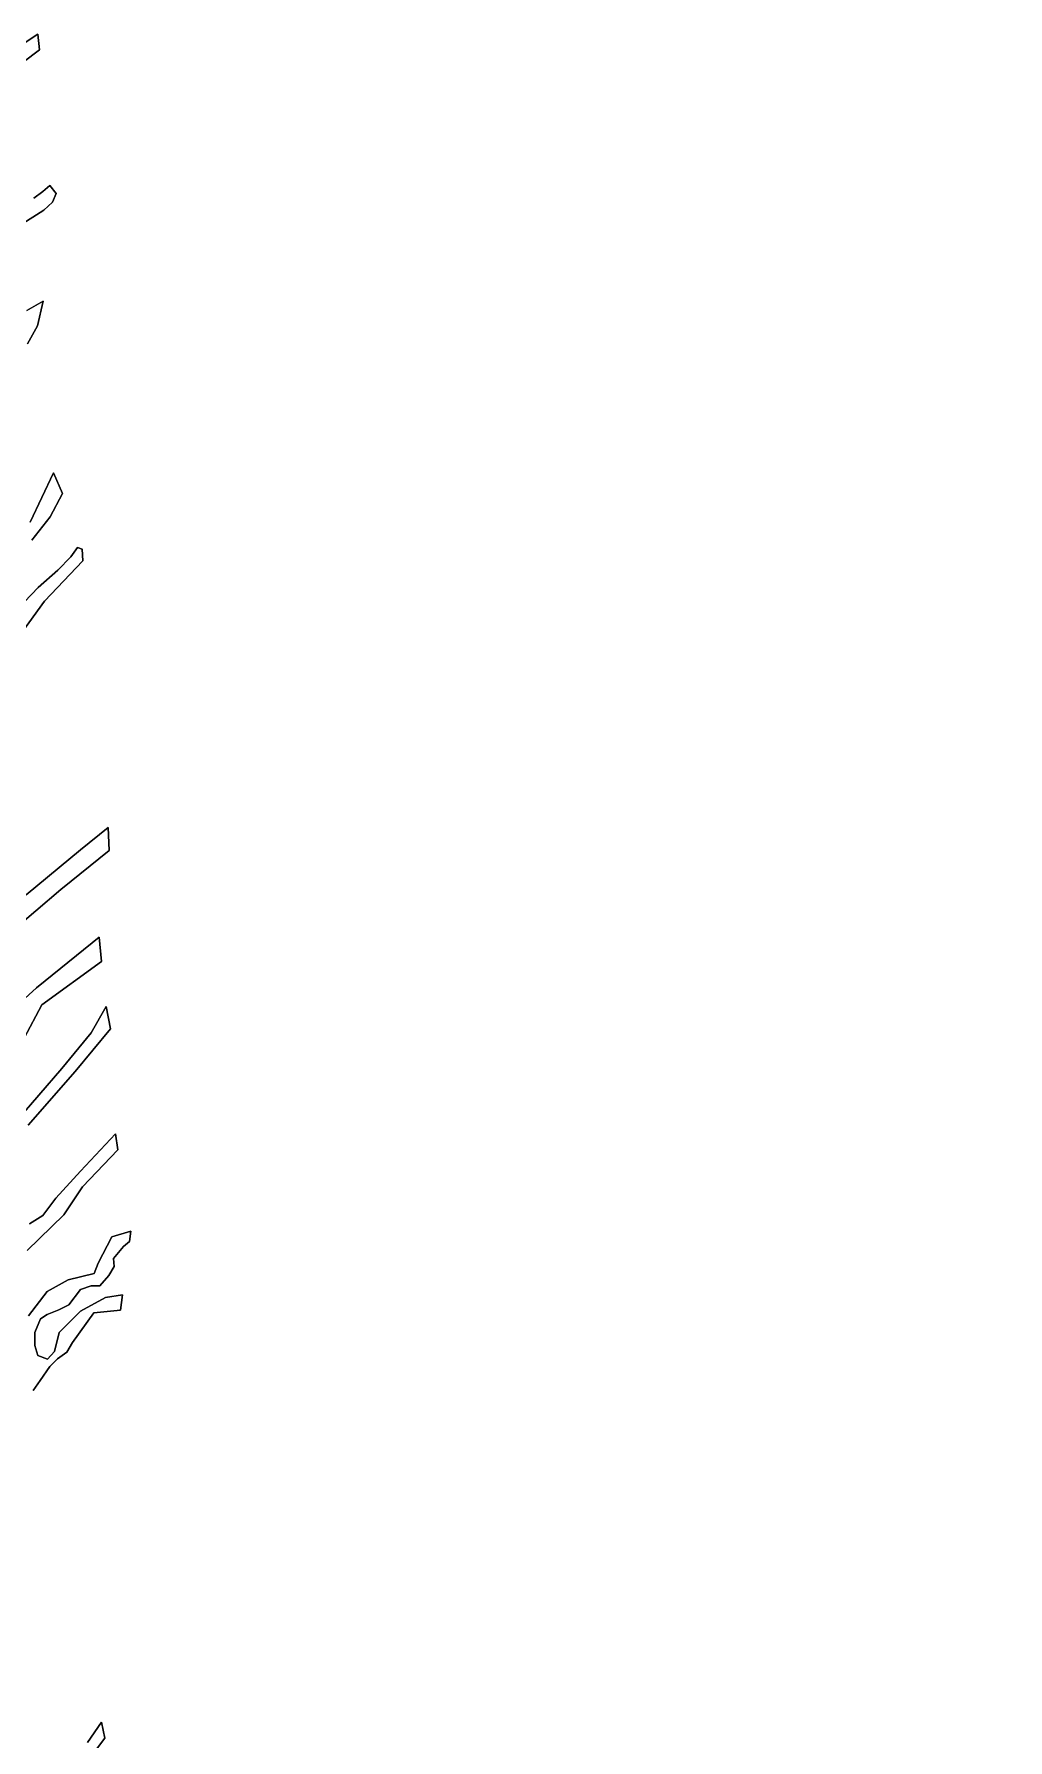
# Model space of a CAD drawing. Header units: inches. Extents: x 288635 to 1232953, y 676945 to 1655780.
# Drawn here: x 534364 to 551611, y 1500510 to 1530706 of the extents above; entities that cross this region are included whole.
import ezdxf

# ---------------------------------------------------------------- set-up
doc = ezdxf.new("R2010")
doc.units = ezdxf.units.IN
doc.header["$MEASUREMENT"] = 0
doc.layers.add('Images', color=7, linetype='Continuous')
picture_1 = doc.add_image_def('image3.jpg', size_in_pixel=(2620, 3729))

msp = doc.modelspace()

# ---------------------------------------------------------------- linework, layer by layer
at = {"color": 1}
for points in [[(534172.7384, 1530211.0237), (534458.1182, 1530427.9291), (534429.5319, 1530705.625), (534028.6751, 1530438.1116)], [(534028.6751, 1530438.1116), (534429.5319, 1530705.625), (534458.1182, 1530427.9291), (534172.7384, 1530211.0237)], [(534098.8402, 1527314.0485), (534538.0494, 1527589.2157), (534690.3875, 1527729.118), (534754.0873, 1527882.6407), (534642.956, 1528024.719), (534515.9558, 1527918.0387), (534362.0187, 1527800.4227)], [(534362.0187, 1527800.4227), (534515.9558, 1527918.0387), (534642.956, 1528024.719), (534754.0873, 1527882.6407), (534690.3875, 1527729.118), (534538.0494, 1527589.2157), (534098.8402, 1527314.0485)], [(534246.7152, 1525225.6334), (534424.6593, 1525541.7439), (534526.8452, 1525980.4006), (534236.0636, 1525813.3273)], [(534236.0636, 1525813.3273), (534526.8452, 1525980.4006), (534424.6593, 1525541.7439), (534246.7152, 1525225.6334)], [(534322.1897, 1521748.3968), (534649.3628, 1522161.6681), (534864.2892, 1522573.4094), (534708.7139, 1522941.7102), (534293.259, 1522064.0324)], [(534293.259, 1522064.0324), (534708.7139, 1522941.7102), (534864.2892, 1522573.4094), (534649.3628, 1522161.6681), (534322.1897, 1521748.3968)], [(533913.5933, 1519791.5406), (534548.5946, 1520664.6674), (535229.9967, 1521380.1396), (535217.9426, 1521586.1518), (535135.3625, 1521616.5789), (535014.7422, 1521450.6849), (534786.1418, 1521217.8511), (534434.7744, 1520908.8171), (534193.4739, 1520654.8166)], [(534193.4739, 1520654.8166), (534434.7744, 1520908.8171), (534786.1418, 1521217.8511), (535014.7422, 1521450.6849), (535135.3625, 1521616.5789), (535217.9426, 1521586.1518), (535229.9967, 1521380.1396), (534548.5946, 1520664.6674), (533913.5933, 1519791.5406)], [(533501.3751, 1514431.8209), (534834.8777, 1515561.594), (535695.5952, 1516253.1492), (535675.4041, 1516663.7029), (535186.7743, 1516265.3871), (534223.689, 1515468.9897)], [(534223.689, 1515468.9897), (535186.7743, 1516265.3871), (535675.4041, 1516663.7029), (535695.5952, 1516253.1492), (534834.8777, 1515561.594), (533501.3751, 1514431.8209)], [(534186.6473, 1512931.6304), (534501.5021, 1513524.2983), (535558.4621, 1514291.5206), (535513.8748, 1514718.6207), (535112.6908, 1514394.7792), (534408.8977, 1513820.6322), (534001.4386, 1513450.2148)], [(534001.4386, 1513450.2148), (534408.8977, 1513820.6322), (535112.6908, 1514394.7792), (535513.8748, 1514718.6207), (535558.4621, 1514291.5206), (534501.5021, 1513524.2983), (534186.6473, 1512931.6304)], [(534260.7308, 1511394.3982), (535094.1699, 1512338.9626), (535715.7864, 1513096.5971), (535641.7521, 1513493.69), (535371.983, 1513024.2348), (534853.3986, 1512394.5252), (534038.4803, 1511449.9608)], [(534038.4803, 1511449.9608), (534853.3986, 1512394.5252), (535371.983, 1513024.2348), (535641.7521, 1513493.69), (535715.7864, 1513096.5971), (535094.1699, 1512338.9626), (534260.7308, 1511394.3982)], [(534242.2099, 1509171.8938), (534890.4404, 1509801.6034), (535223.816, 1510301.6669), (535848.6001, 1510954.1482), (535803.8459, 1511235.6665), (535186.7743, 1510579.4799), (534746.2399, 1510100.0748), (534520.4643, 1509789.7464), (534282.3388, 1509644.2253)], [(534282.3388, 1509644.2253), (534520.4643, 1509789.7464), (534746.2399, 1510100.0748), (535186.7743, 1510579.4799), (535803.8459, 1511235.6665), (535848.6001, 1510954.1482), (535223.816, 1510301.6669), (534890.4404, 1509801.6034), (534242.2099, 1509171.8938)], [(534349.0139, 1506693.2333), (534471.7809, 1506871.0337), (534645.3479, 1507120.8008), (534776.5815, 1507256.2678), (534944.6932, 1507374.7321), (535045.7871, 1507542.3334), (535424.8165, 1508071.2117), (535891.9923, 1508115.2849), (535928.402, 1508390.9583), (535626.6146, 1508343.1934), (535188.4012, 1508101.4205), (534805.594, 1507723.6503), (534725.0031, 1507386.1756), (534598.7811, 1507252.0344), (534427.8239, 1507315.6585), (534377.4545, 1507491.9512), (534377.4545, 1507718.6133), (534478.1932, 1507965.4232), (534594.0427, 1508040.9772), (534800.5571, 1508121.5682), (534981.8868, 1508212.233), (535188.4012, 1508484.2276), (535374.7678, 1508544.6708), (535525.8758, 1508544.6708), (535687.0578, 1508731.0374), (535782.7596, 1508892.2194), (535767.6488, 1509033.2536), (535948.9784, 1509244.8049), (536052.6582, 1509331.755), (536077.0997, 1509516.8122), (535742.4004, 1509412.6651), (535501.6291, 1508949.6433), (535427.5456, 1508764.4346), (534964.5238, 1508653.3094), (534594.1064, 1508449.5798), (534263.5107, 1508013.7946)], [(534263.5107, 1508013.7946), (534594.1064, 1508449.5798), (534964.5238, 1508653.3094), (535427.5456, 1508764.4346), (535501.6291, 1508949.6433), (535742.4004, 1509412.6651), (536077.0997, 1509516.8122), (536052.6582, 1509331.755), (535948.9784, 1509244.8049), (535767.6488, 1509033.2536), (535782.7596, 1508892.2194), (535687.0578, 1508731.0374), (535525.8758, 1508544.6708), (535374.7678, 1508544.6708), (535188.4012, 1508484.2276), (534981.8868, 1508212.233), (534800.5571, 1508121.5682), (534594.0427, 1508040.9772), (534478.1932, 1507965.4232), (534377.4545, 1507718.6133), (534377.4545, 1507491.9512), (534427.8239, 1507315.6585), (534598.7811, 1507252.0344), (534725.0031, 1507386.1756), (534805.594, 1507723.6503), (535188.4012, 1508101.4205), (535626.6146, 1508343.1934), (535928.402, 1508390.9583), (535891.9923, 1508115.2849), (535424.8165, 1508071.2117), (535045.7871, 1507542.3334), (534944.6932, 1507374.7321), (534776.5815, 1507256.2678), (534645.3479, 1507120.8008), (534471.7809, 1506871.0337), (534349.0139, 1506693.2333)], [(535109.7941, 1499868.1326), (535615.4624, 1500538.4189), (535560.4947, 1500824.2506), (535307.7773, 1500462.0822)], [(535307.7773, 1500462.0822), (535560.4947, 1500824.2506), (535615.4624, 1500538.4189), (535109.7941, 1499868.1326)]]:
    msp.add_lwpolyline(points, dxfattribs=at)

# ---------------------------------------------------------------- pictures from other files: only their frames are drawn
at = {"layer": 'Images'}
image = msp.add_image(picture_1, insert=(541263.4163, 1442412.7984), size_in_units=(44056.2165, 62704.4395), rotation=-16.124944785, dxfattribs=at)
image.dxf.flags = 7

doc.saveas('drawing.dxf')
